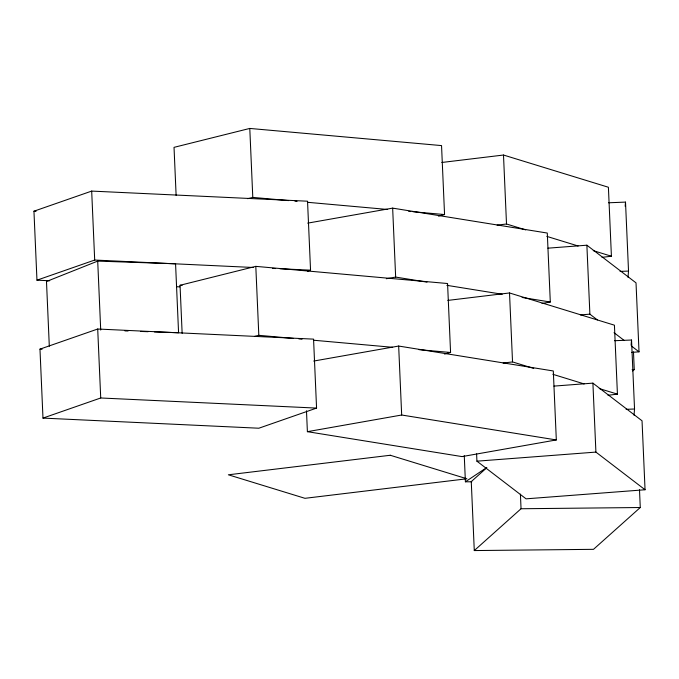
<?xml version="1.0" encoding="UTF-8"?>
<svg xmlns="http://www.w3.org/2000/svg" width="679" height="679" viewBox="0 0 679 679"><rect width="100%" height="100%" fill="white"/><g stroke="black" fill="none" stroke-linecap="round" stroke-linejoin="round"><path stroke-width="1.02" d="M625.172 206.28L625.512 202.104L608.613 202.783M628.007 277.329L628.525 271.065L625.512 202.104M631.105 345.246L631.538 340.026L614.639 340.705M634.033 415.251L634.542 408.996L631.538 340.026M486.86 467.661L471.268 481.598L474.281 550.567L593.505 549.328L640.272 507.519L639.499 489.754M632.692 370.98L634.245 369.588L633.473 351.824M474.281 550.567L521.048 508.749L640.272 507.519M464.266 455.668L465.404 481.793L486.172 467.924M154.379 331.912L178.577 332.744L175.564 263.783L97.708 261.101L46.486 281.488L49.312 346.273M49.66 280.767L36.963 280.172L33.95 211.203L91.682 191.088L307.536 201.205L310.549 270.174L307.562 271.21M36.963 280.172L94.695 260.049L253.411 267.492M39.976 349.133L97.708 329.018L313.562 339.135L316.567 408.096L258.835 428.22L42.981 418.094L39.976 349.133L42.09 349.235M42.981 418.094L100.721 397.979L316.567 408.096M438.413 216.092L444.558 214.564L441.545 145.595L249.787 128.433L174.028 147.351L176.124 195.416M247.674 198.675L252.792 197.402L288.617 200.602M182.142 333.338L180.045 285.273L255.805 266.363L447.563 283.525L450.576 352.486L444.439 354.022M254.718 336.351L258.818 335.324L293.583 338.439M307.689 223.136L392.649 208.122L547.291 233.05L550.304 302.011L542.012 303.479M386.334 278.729L395.653 277.083L427.006 282.133M313.706 361.058L398.666 346.044L553.309 370.972L556.322 439.941L462.034 456.602L307.392 431.674L306.484 410.778M307.392 431.674L401.679 415.013L556.322 439.941M441.808 162.476L503.495 155.033L608.401 187.251L611.414 256.221L602.001 257.349M497.096 225.131L506.509 224.002L525.673 229.884M447.826 300.407L509.522 292.963L614.419 325.182L617.432 394.143L608.019 395.28M503.122 363.061L512.535 361.924L533.711 368.434M547.919 248.174L586.877 245.204L636.019 282.863L639.024 351.832L631.657 352.393M580.409 314.895L589.89 314.173L597.384 319.911M553.937 386.105L592.903 383.134L642.037 420.793L645.05 489.754L526.064 498.836L476.921 461.177L476.607 453.861M476.921 461.177L595.907 452.095L645.05 489.754M620.071 271.405L628.525 271.065M626.097 409.335L634.542 408.996M632.141 369.614L634.245 369.588M465.404 481.793L471.752 481.801M124.919 330.902L128.076 331.004M140.697 331.445L148.064 331.7M33.95 211.203L36.063 211.305M272.457 268.383L275.632 268.536M279.867 268.731L310.549 270.174M176.633 286.716L179.808 286.869M294.941 201.171L297.046 201.357M307.587 202.3L387.658 209.472M408.733 211.356L410.837 211.542M412.951 211.729L444.558 214.564M180.045 285.273L182.15 285.46M298.853 338.906L302.019 339.194M313.605 340.23L392.632 347.3M418.968 349.66L450.576 352.486M446.858 285.333L502.239 294.262M522.092 297.461L550.304 302.011M546.858 236.394L578.126 245.993M593.251 250.644L611.414 256.221M552.876 374.316L584.144 383.924M599.277 388.566L617.432 394.143M614.045 332.685L624.035 340.34M631.529 346.086L639.024 351.832M586.877 245.204L589.89 314.173M592.903 383.134L595.907 452.095M520.411 494.125L521.048 508.749M503.495 155.033L506.509 224.002M509.522 292.963L512.535 361.924M392.649 208.122L395.653 277.083M398.666 346.044L401.679 415.013M249.787 128.433L252.792 197.402M255.805 266.363L258.818 335.324M97.708 261.101L100.713 330.062M91.682 191.088L94.695 260.049M97.708 329.018L100.721 397.979M390.289 455.261L228.382 474.799L304.964 498.318L466.872 478.78L390.289 455.261"/></g></svg>
